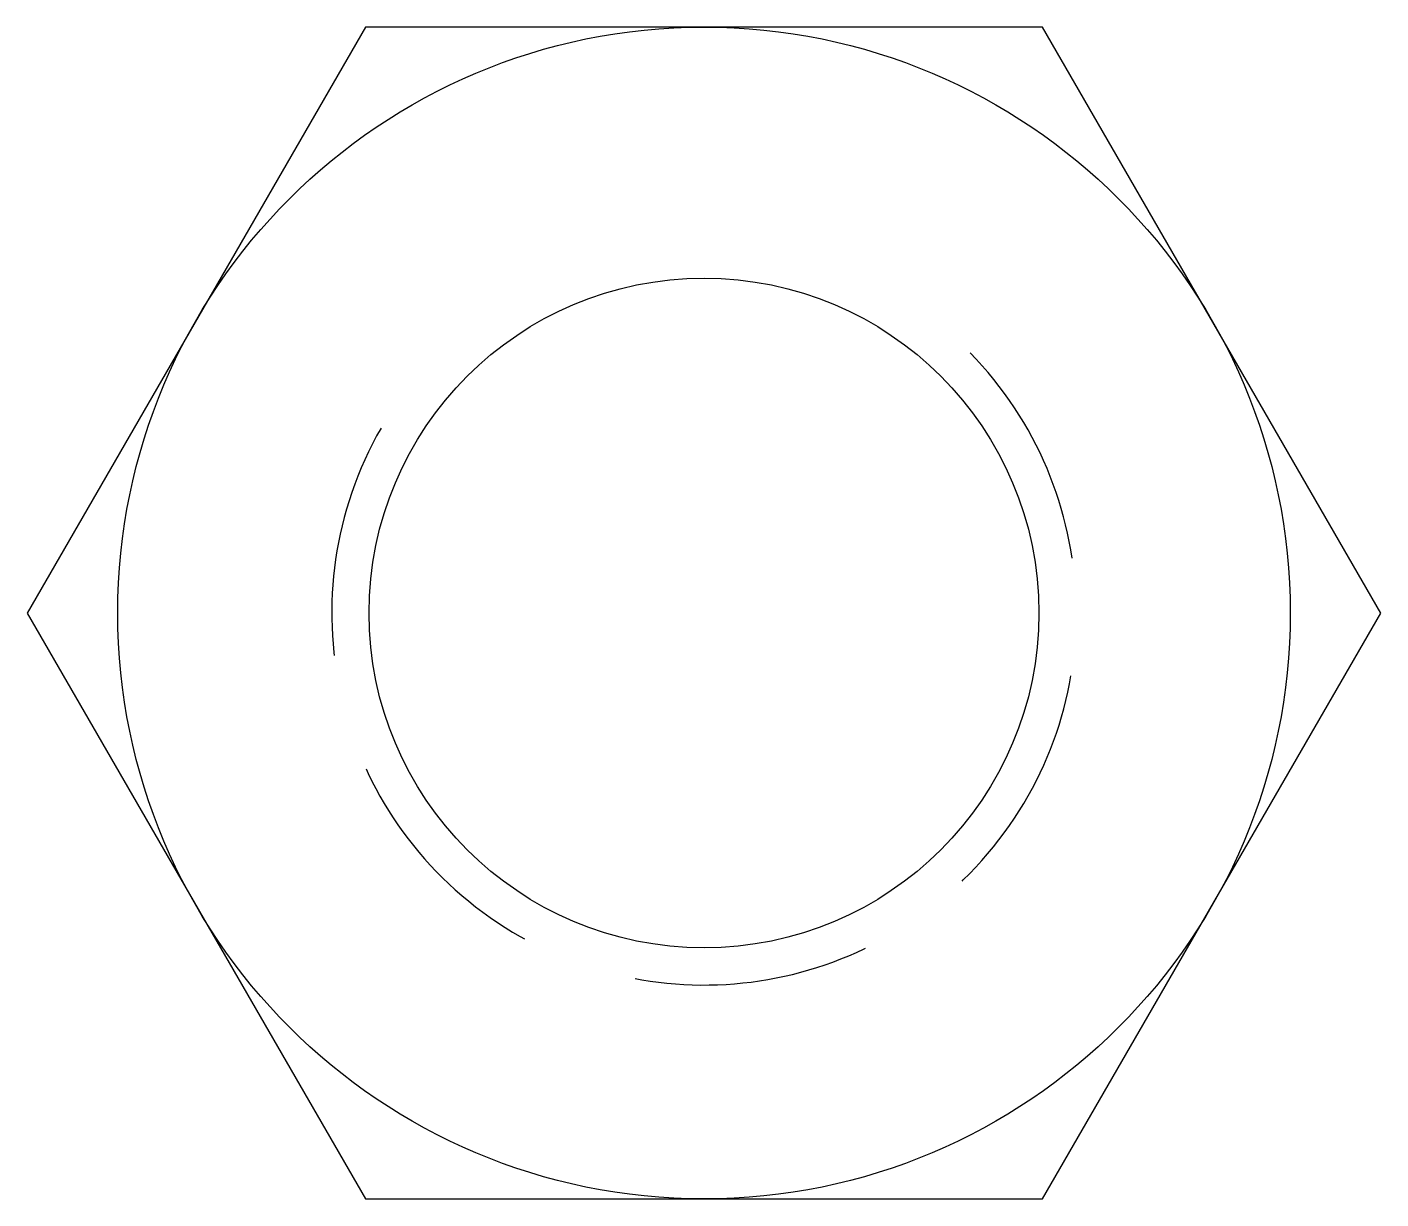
# Model space of a CAD drawing. Header units: millimetres. Extents: x -73 to 73, y -63 to 63.
import ezdxf

# ---------------------------------------------------------------- set-up
doc = ezdxf.new("R2010")
doc.units = ezdxf.units.MM
doc.linetypes.add('DASHEDX2', pattern=[38.1, 25.4, -12.7])
doc.layers.add('Bolt', color=80, linetype='Continuous')

# ---------------------------------------------------------------- blocks, each defined once
blk = doc.blocks.new('BOLT')
blk.add_lwpolyline([(-36.37, 63), (-72.75, 0), (-36.37, -63), (36.37, -63), (72.75, 0), (36.37, 63)], close=True)
for radius in [63, 36]:
    blk.add_circle((0, 0), radius)
at = {"linetype": 'DASHEDX2'}
blk.add_arc((0, 0), 40, 150.1944, 44.373, dxfattribs=at)

msp = doc.modelspace()

# ---------------------------------------------------------------- block references
at = {"layer": 'Bolt'}
msp.add_blockref('BOLT', (0, 0), dxfattribs=at)

doc.saveas('drawing.dxf')
